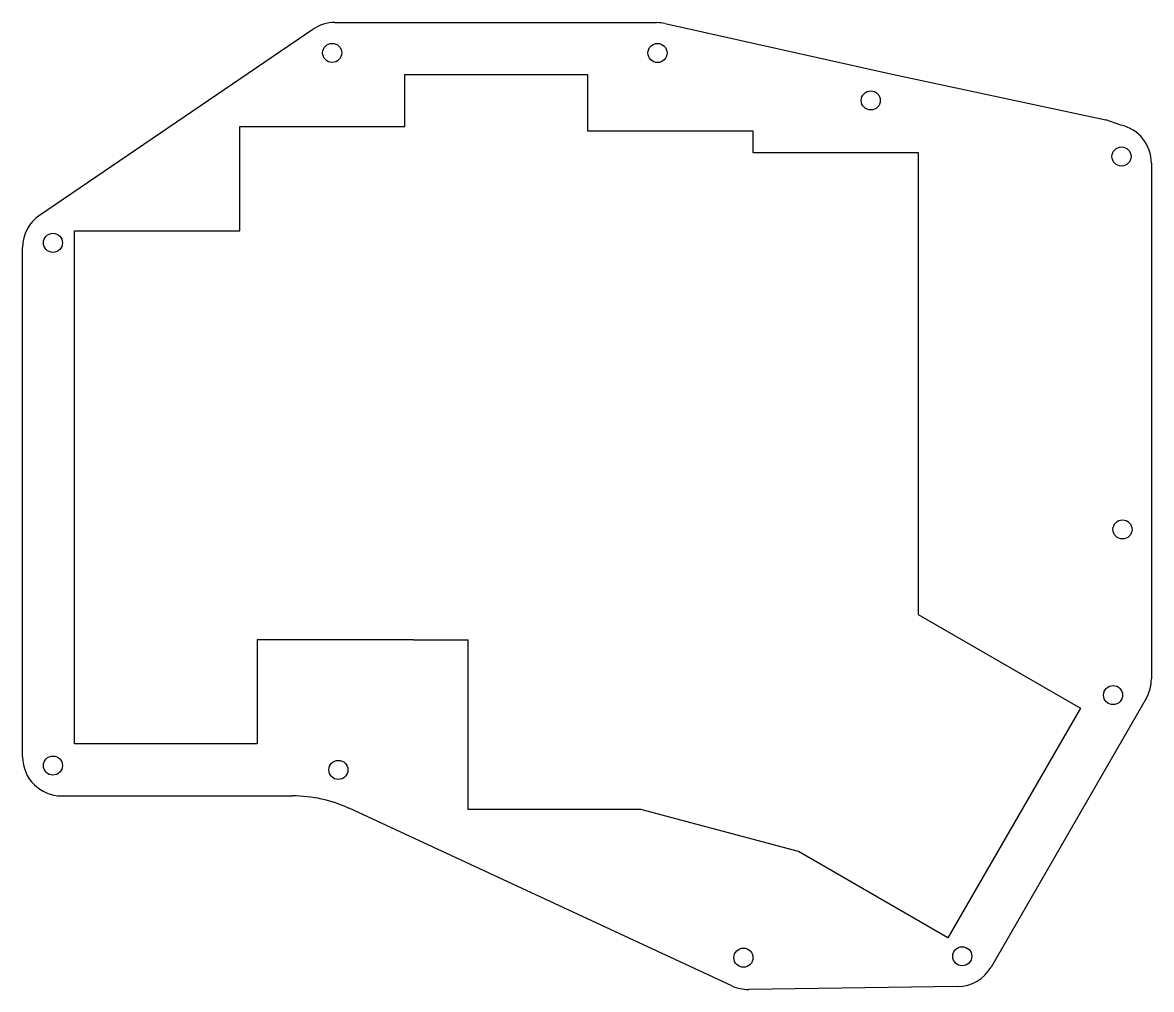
# Model space of a CAD drawing. Header units: millimetres. Extents: x -55 to 76, y -76 to 36.
import ezdxf

# ---------------------------------------------------------------- set-up
doc = ezdxf.new("R2010")
doc.units = ezdxf.units.MM
doc.layers.get('0').update_dxf_attribs({"linetype": 'CONTINUOUS'})

msp = doc.modelspace()

# ---------------------------------------------------------------- linework, layer by layer
for p, q in [((-18.62, 35.58), (18.48, 35.57)), ((19.46, 35.47), (45.65, 29.64)), ((-52.66, 13.37), (-21.15, 34.8)), ((-10.53, 29.58), (10.53, 29.58)), ((-10.53, 23.58), (-10.53, 29.58)), ((10.53, 29.58), (10.53, 23.08)), ((45.65, 29.64), (70.28, 24.38)), ((-29.58, 11.58), (-29.58, 23.58)), ((-29.58, 23.58), (-10.53, 23.58)), ((72.02, 23.76), (70.28, 24.38)), ((10.53, 23.08), (29.58, 23.08)), ((29.58, 23.08), (29.58, 20.58)), ((29.58, 20.58), (48.63, 20.58)), ((48.63, 20.58), (48.63, -32.65)), ((75.54, 19.37), (75.54, -25.86)), ((-48.63, 11.58), (-29.58, 11.58)), ((-48.63, -47.58), (-48.63, 11.58)), ((-54.62, -49.08), (-54.62, 9.65)), ((75.54, -25.86), (75.54, -40.1)), ((48.63, -32.65), (67.36, -43.47)), ((-9.53, -35.58), (-27.57, -35.58)), ((-27.57, -35.58), (-27.57, -47.58)), ((-9.53, -35.58), (-3.24, -35.58)), ((-3.24, -55.13), (-3.24, -35.58)), ((74.94, -42.35), (57.06, -73.31)), ((67.36, -43.47), (52.08, -69.95)), ((-27.57, -47.58), (-48.63, -47.58)), ((-50.12, -53.58), (-23.49, -53.58)), ((27.17, -75.47), (-16.97, -55.01)), ((16.68, -55.13), (-3.24, -55.13)), ((34.83, -59.99), (16.68, -55.13)), ((52.08, -69.95), (34.83, -59.99)), ((53.22, -75.56), (29.12, -75.89))]:
    msp.add_line(p, q)
for centre in [(-18.93, 32.08), (18.59, 32.07), (43.18, 26.6), (72.09, 20.14), (-51.12, 10.18), (72.21, -22.86), (71.12, -41.96), (-51.12, -50.08), (-18.21, -50.58), (28.5, -72.23), (53.73, -72.07)]:
    msp.add_circle(centre, 1.1)
for centre, radius, start, end in [((-18.62, 31.08), 4.5, 89.9952, 124.2197), ((18.48, 31.07), 4.5, 77.4483, 89.9952), ((71.04, 19.37), 4.5, 0, 77.4483), ((-50.12, 9.65), 4.5, 124.2197, 180), ((71.04, -40.1), 4.5, -30.0054, 0), ((-50.12, -49.08), 4.5, 180, 270), ((-23.49, -69.08), 15.5, 65.1286, 90), ((53.16, -71.06), 4.5, 270.7808, 329.9946), ((29.06, -71.39), 4.5, 245.1286, 270.7808)]:
    msp.add_arc(centre, radius, start, end)

doc.saveas('drawing.dxf')
